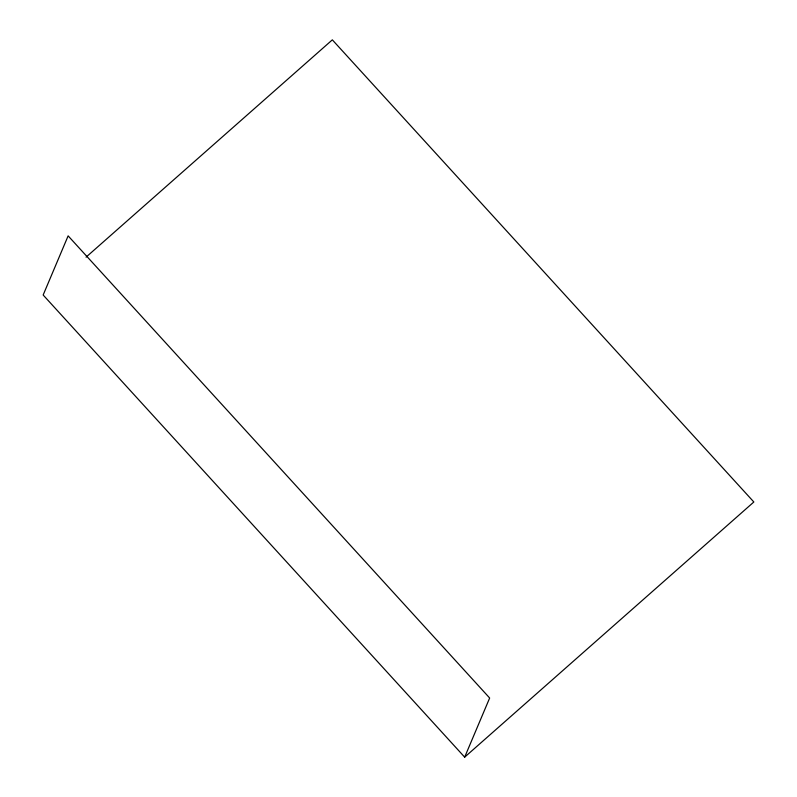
<?xml version="1.0" encoding="UTF-8"?>
<svg xmlns="http://www.w3.org/2000/svg" width="797" height="797" viewBox="0 0 797 797"><rect width="100%" height="100%" fill="white"/><g stroke="black" fill="none" stroke-linecap="round" stroke-linejoin="round"><path stroke-width="1.2" d="M464.671 757.15L489.657 698.013L68.134 235.872L43.158 295.01L464.671 757.15L753.842 501.99L332.329 39.85L86.066 257.152"/></g></svg>
